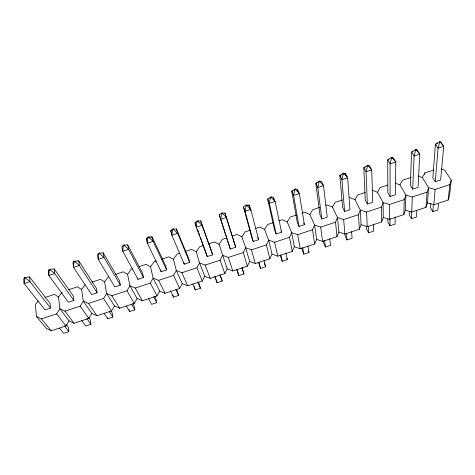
<?xml version="1.0" encoding="UTF-8"?>
<svg xmlns="http://www.w3.org/2000/svg" width="475" height="475" viewBox="0 0 475 475"><rect width="100%" height="100%" fill="white"/><g stroke="black" fill="none" stroke-linecap="round" stroke-linejoin="round"><path stroke-width="0.71" d="M372.174 190.208L377.494 192.322L383.117 202.564L383.277 217.461L389.464 219.373L389.476 204.464L404.231 199.619L405.87 195.083L399.95 184.953L395.224 183.13M395.141 216.968L395.058 224.087L389.993 225.756L390.005 218.66M390.046 196.561L390.106 163.869L391.507 158.282L391.145 157.664L387.737 159.838L387.808 192.589L390.046 196.561L395.396 194.803L395.782 162.017L393.383 157.997L392.017 157.379L391.145 157.664M389.464 219.373L403.809 214.647L404.231 199.619M403.809 214.647L405.407 210.176L405.87 195.083L412.324 196.959L427.049 192.114L428.581 187.625L422.37 177.597L418.249 176.059M409.349 211.221L409.207 214.825L411.427 218.69L416.486 217.022L416.824 210.532M411.427 218.69L412.324 196.959M412.692 189.127L414.105 156.02L415.577 150.415L415.192 149.803L411.611 152.036L410.341 185.191L412.692 189.127L418.036 187.37L419.769 154.167L417.24 150.195L416.064 149.524L415.192 149.803M424.686 174.426L424.775 172.959L433.681 170.038M24.421 277.507L24.124 283.563L45.042 309.866L50.558 308.061L50.065 303.442L29.569 276.901L24.421 277.507L23.75 278.801L24.124 283.563L29.972 281.651L50.558 308.061M405.407 210.176L411.677 212.058L425.998 207.338L427.049 192.114M425.998 207.338L427.494 202.902L428.581 187.625L435.118 189.46L449.819 184.632L451.25 180.173L444.742 170.258L441.257 168.999M430.843 203.431L430.504 207.807L432.826 211.636L437.873 209.974L438.478 203.401M49.222 269.402L48.872 275.47L68.358 302.213L73.857 300.408L73.245 295.836L54.174 268.862L49.222 269.402L48.367 270.756L48.872 275.47L54.714 273.558L73.857 300.408M432.826 211.636L433.426 204.357M435.296 181.699L438.063 148.188L439.601 142.565L439.191 141.96L435.438 144.252L432.832 177.81L435.296 181.699L440.628 179.948L443.715 146.342L441.055 142.411L440.064 141.681L439.191 141.96M427.494 202.902L433.847 204.755L435.118 189.46M73.969 261.315L73.572 267.389L91.627 294.571L97.114 292.766L96.383 288.242L78.725 260.834L73.969 261.315L72.93 262.728L73.572 267.389L79.402 265.483L97.114 292.766M98.669 253.24L98.224 259.326L114.849 286.942L120.329 285.142L119.474 280.66L103.223 252.831L98.669 253.24L97.44 254.719L98.224 259.326L104.037 257.426L120.329 285.142M433.847 204.755L448.139 200.046L449.819 184.632M451.25 180.173L449.54 195.647L448.139 200.046M123.322 245.189L122.823 251.281L138.023 279.33L143.492 277.537L142.524 273.095L127.674 244.839L123.322 245.189L121.903 246.721L122.823 251.281L128.624 249.387L143.492 277.537M147.921 237.15L147.369 243.253L161.162 271.736L166.618 269.942L165.526 265.549L152.077 236.859L147.921 237.15L146.318 238.741L147.369 243.253L153.164 241.359L166.618 269.942M172.467 229.128L171.867 235.244L184.247 264.153L189.691 262.36L188.486 258.014L176.433 228.902L172.467 229.128L170.679 230.779L171.867 235.244L177.644 233.356L189.691 262.36M196.965 221.124L196.317 227.246L207.29 256.583L212.729 254.796L200.735 220.958L196.965 221.124L194.993 222.834L196.317 227.246L202.083 225.364L212.729 254.796M221.409 213.132L221.635 213.803L220.715 219.272L230.286 249.031L235.713 247.249L224.984 213.032L221.409 213.132L219.26 214.902L230.286 249.031M245.807 205.158L246.05 205.823L245.058 211.31L253.246 241.49L258.661 239.715L250.806 209.428L249.191 205.123L245.807 205.158L243.473 206.987L251.708 237.263L253.246 241.49M270.15 197.202L270.418 197.861L269.361 203.359L276.153 233.967L281.556 232.192L275.09 201.483L273.345 197.226L271.035 196.917L267.639 199.09L274.497 229.781L276.153 233.967M294.452 189.264L294.738 189.911L293.603 195.433L299.018 226.456L304.416 224.687L299.327 193.557L297.445 189.347L295.331 188.979L291.757 191.205L297.249 222.312L299.018 226.456M318.695 181.337L319.004 181.978L317.805 187.518L321.842 218.963L327.228 217.194L323.517 185.648L321.504 181.486L319.574 181.052L315.827 183.344L319.954 214.86L321.842 218.963M342.897 173.434L343.223 174.064L341.952 179.621L344.618 211.482L349.992 209.718L347.652 177.757L345.509 173.642L343.769 173.143L339.845 175.495L342.617 207.421L344.618 211.482M367.044 165.543L367.389 166.167L366.053 171.736L367.353 204.013L372.721 202.255L371.741 169.878L369.473 165.811L367.917 165.252L363.814 167.657L365.233 199.999L367.353 204.013M349.76 197.558L354.991 199.702L360.317 210.051L361.113 224.758L367.211 226.7L381.585 221.967L383.277 217.461M381.585 221.967L381.372 207.13L383.117 202.564L389.476 204.464M325.915 205.372L327.299 204.921L332.447 207.1L337.476 217.556L338.901 232.067L344.915 234.044L359.32 229.3L361.113 224.758M359.32 229.3L358.471 214.658L360.317 210.051L366.587 211.993L381.372 207.13M302.029 213.21L304.802 212.301L309.854 214.51L314.587 225.079L316.647 239.394L322.578 241.401L337.007 236.651L338.901 232.067M337.007 236.651L335.522 222.205L337.476 217.556L343.657 219.527L358.471 214.658M278.789 220.828L282.257 219.693L287.227 221.932L291.656 232.613L294.358 246.733L300.2 248.775L314.658 244.013L316.647 239.394M314.658 244.013L312.532 229.763L314.587 225.079L320.678 227.086L335.522 222.205M255.497 228.463L259.671 227.098L264.551 229.372L268.684 240.16L272.021 254.089L277.78 256.156L292.262 251.388L294.358 246.733M292.262 251.388L289.495 237.334L291.656 232.613L297.659 234.65L312.532 229.763M232.168 236.117L237.043 234.519L241.834 236.823L245.664 247.724L249.642 261.452L255.318 263.56L269.824 258.78L272.021 254.089M269.824 258.78L266.41 244.922L268.684 240.16L274.592 242.232L289.495 237.334M208.786 243.782L214.373 241.953L219.07 244.292L227.222 268.838L232.809 270.97L247.344 266.184L249.642 261.452M247.344 266.184L243.283 252.528L245.664 247.724L251.483 249.832L266.41 244.922M185.363 251.465L191.657 249.399L196.264 251.774L199.488 262.901L204.761 276.23L210.259 278.397L224.823 273.6L227.222 268.838M161.892 259.16L168.898 256.862L173.417 259.273L176.332 270.507L181.877 272.715L196.893 267.775L199.488 262.901L205.129 265.074L220.109 260.146L222.597 255.307L228.327 257.444L243.283 252.528M139.074 266.641L146.098 264.337L150.522 266.778L153.134 278.13L158.591 280.369L173.63 275.423L176.332 270.507L182.252 283.64L187.667 285.837L202.261 281.034L204.761 276.23M422.37 177.597L424.775 172.959M132.757 268.713L131.349 269.177L127.585 274.307L129.889 285.766L135.25 288.046L150.326 283.088L153.134 278.13L159.707 291.062L165.033 293.295L179.651 288.479L182.252 283.64M399.95 184.953L402.462 180.274L411.386 177.347M108.478 276.676L104.607 281.847L106.602 293.419L111.868 295.729L126.973 290.765L129.889 285.766L137.115 298.502L142.357 300.764L157.005 295.937L159.707 291.062M377.494 192.322L380.107 187.607L387.671 185.125M85.114 284.768L81.581 289.4L83.262 301.085L88.439 303.43L103.574 298.46L106.602 293.419L114.481 305.953L119.635 308.245L134.312 303.412L137.115 298.502M354.991 199.702L357.705 194.952L365.281 192.464M62.142 292.303L58.508 296.97L59.886 308.768L64.962 311.149L80.127 306.167L83.262 301.085L91.806 313.417L96.87 315.744L111.572 310.905L114.481 305.953M332.447 207.1L335.261 202.308L342.166 200.046M38.333 300.847L35.393 304.552L36.456 316.469L41.444 318.885L56.632 313.886L59.886 308.768L69.089 320.898L74.064 323.261L88.795 318.404L91.806 313.417M309.854 214.51L312.776 209.683L319.693 207.415M36.456 316.469L46.324 328.391L51.211 330.784L65.972 325.921L69.089 320.898M287.227 221.932L290.249 217.069L296.483 215.027M264.551 229.372L267.68 224.473L273.232 222.65M241.834 236.823L245.064 231.889L249.933 230.292M219.07 244.292L222.407 239.317L226.593 237.945M196.264 251.774L199.708 246.757L203.199 245.617M173.417 259.273L176.967 254.214L179.764 253.3M150.522 266.778L154.179 261.689L156.281 261.001M66.577 324.817L68.353 327.121L68.905 331.603L63.697 333.319L59.618 328.189M88.611 317.561L90.268 319.901L90.927 324.342L85.732 326.058L81.51 320.263M104.203 313.506L107.724 318.808L112.913 317.098L112.142 312.692L110.996 310.911M126.261 305.9L129.675 311.57L134.852 309.866L133.98 305.502L132.863 303.596M154.755 296.382L155.77 298.318L156.756 302.646L151.59 304.35L148.467 298.585M170.311 290.641L173.458 297.136L178.618 295.438L176.605 289.186M192.749 284.002L195.29 289.94L200.444 288.242L198.419 282.002M214.825 276.729L217.081 282.756L222.223 281.063L220.186 274.835M236.787 269.367L238.836 275.589L243.966 273.897L242.066 267.757M258.489 262.218L260.543 268.428L265.668 266.742L264.053 260.514M280.155 255.081L282.221 261.286L287.333 259.599L286.003 253.288M301.773 247.962L302.153 250.093L303.852 254.155L308.958 252.468L307.913 246.074M323.356 240.855L323.641 243.016L325.446 247.036L330.541 245.355L329.775 238.866M343.657 219.527L345.088 235.944L346.999 239.928L352.088 238.254L351.601 231.681M366.373 225.934L366.504 228.891L368.517 232.833L373.593 231.165L373.392 224.503M44.994 297.493L54.447 294.393L58.508 296.97M68.661 289.732L77.425 286.858L81.581 289.4M91.901 282.108L100.362 279.336L104.607 281.847M115.508 274.366L123.251 271.831L127.585 274.307M24.474 278.237L25.377 277.946L29.972 281.651L29.569 276.901M49.299 270.127L50.196 269.83L54.714 273.558L54.174 268.862M74.07 262.028L74.967 261.737L79.402 265.483L78.725 260.834M98.794 253.953L99.685 253.656L104.037 257.426L103.223 252.831M123.464 245.89L124.355 245.599L128.624 249.387L127.674 244.839M148.081 237.844L148.972 237.547L153.164 241.359L152.077 236.859L150.801 237.28M172.651 229.811L173.541 229.52L177.644 233.356L176.433 228.902M197.167 221.801L198.057 221.51L202.083 225.364L200.735 220.958M221.635 213.803L222.52 213.513L226.468 217.39L220.715 219.272L219.26 214.902M246.05 205.823L246.935 205.533L250.806 209.428L245.058 211.31L243.473 206.987M270.418 197.861L271.302 197.57L275.09 201.483L269.361 203.359L267.639 199.09L268.909 198.675M294.738 189.911L295.616 189.626L299.327 193.557L293.603 195.433L291.757 191.205L293.022 190.796M319.004 181.978L319.883 181.693L323.517 185.648L317.805 187.518L315.827 183.344L317.086 182.928M343.223 174.064L344.096 173.779L347.652 177.757L341.952 179.621L339.845 175.495L341.103 175.079M367.389 166.167L368.267 165.882L371.741 169.878L366.053 171.736L363.814 167.657L365.073 167.248M391.507 158.282L392.38 157.997L395.782 162.017L390.106 163.869L387.737 159.838L388.989 159.428M415.577 150.415L416.45 150.13L419.769 154.167L414.105 156.02L411.611 152.036L413.018 151.578M439.601 142.565L440.468 142.28L443.715 146.342L438.063 148.188L435.438 144.252L437.546 143.563M171.962 230.363L170.679 230.779L171.831 233.48M247.92 205.538L249.191 205.123L250.658 210.769M41.444 318.885L51.211 330.784M64.446 325.88L68.905 331.603M56.632 313.886L65.972 325.921M64.962 311.149L74.064 323.261M86.782 318.523L90.927 324.342M80.127 306.167L88.795 318.404M88.439 303.43L96.87 315.744M440.064 141.681L440.468 142.28M109.274 311.493L112.913 317.098M103.574 298.46L111.572 310.905M416.064 149.524L416.45 150.13M111.868 295.729L119.635 308.245M392.017 157.379L392.38 157.997M131.51 304.172L134.852 309.866M126.973 290.765L134.312 303.412M135.25 288.046L142.357 300.764M367.917 165.252L368.267 165.882M389.993 225.756L387.873 221.849L387.867 219.005M153.704 296.863L156.756 302.646M150.326 283.088L157.005 295.937M343.769 173.143L344.096 173.779M158.591 280.369L165.033 293.295M146.318 238.741L146.959 240.071M319.574 181.052L319.883 181.693M175.857 289.566L178.618 295.438M173.63 275.423L179.651 288.479M295.331 188.979L295.616 189.626M181.877 272.715L187.667 285.837M303.644 222.912L304.416 224.687M308.382 251.121L308.958 252.468M197.968 282.281L200.444 288.242M271.035 196.917L271.302 197.57M196.893 267.775L202.261 281.034M281.075 230.998L281.556 232.192M286.793 258.234L287.333 259.599M205.129 265.074L210.259 278.397M194.993 222.834L196.531 226.943M197.553 229.68L199.856 235.838M200.367 237.209L207.29 256.583M215.05 276.527L215.804 278.54M246.691 204.873L246.935 205.533M257.765 237.298L258.661 239.715M264.409 263.298L265.668 266.742M220.038 275.013L222.223 281.063M220.109 260.146L224.823 273.6M235.713 247.249L224.984 213.032M243.966 273.897L241.917 267.674M222.294 212.842L222.52 213.513M228.327 257.444L232.809 270.97M236.865 269.473L238.836 275.589M216.018 279.247L217.081 282.756M197.849 220.833L198.057 221.51M251.483 249.832L255.318 263.56M194.311 286.395L195.29 289.94M258.863 262.224L260.543 268.428M183.742 262.283L184.247 264.153M173.351 228.837L173.541 229.52M172.924 294.993L173.458 297.136M160.704 269.848L161.162 271.736M148.806 236.859L148.972 237.547M274.592 242.232L277.78 256.156M280.82 254.992L282.221 261.286M273.345 197.226L273.95 200.094M137.756 278.059L138.023 279.33M124.212 244.898L124.355 245.599M129.313 309.7L129.675 311.57M297.659 234.65L300.2 248.775M302.741 247.772L303.852 254.155M99.566 252.949L99.685 253.656M107.51 317.549L107.724 318.808M297.445 189.347L297.807 191.526M74.866 261.024L74.967 261.737M320.678 227.086L322.578 241.401M324.615 240.57L325.446 247.036M50.118 269.111L50.196 269.83M346.453 233.379L346.999 239.928M25.317 277.216L25.377 277.946M345.509 173.642L345.622 175.097M366.587 211.993L367.211 226.7M368.25 226.195L368.517 232.833"/></g></svg>
